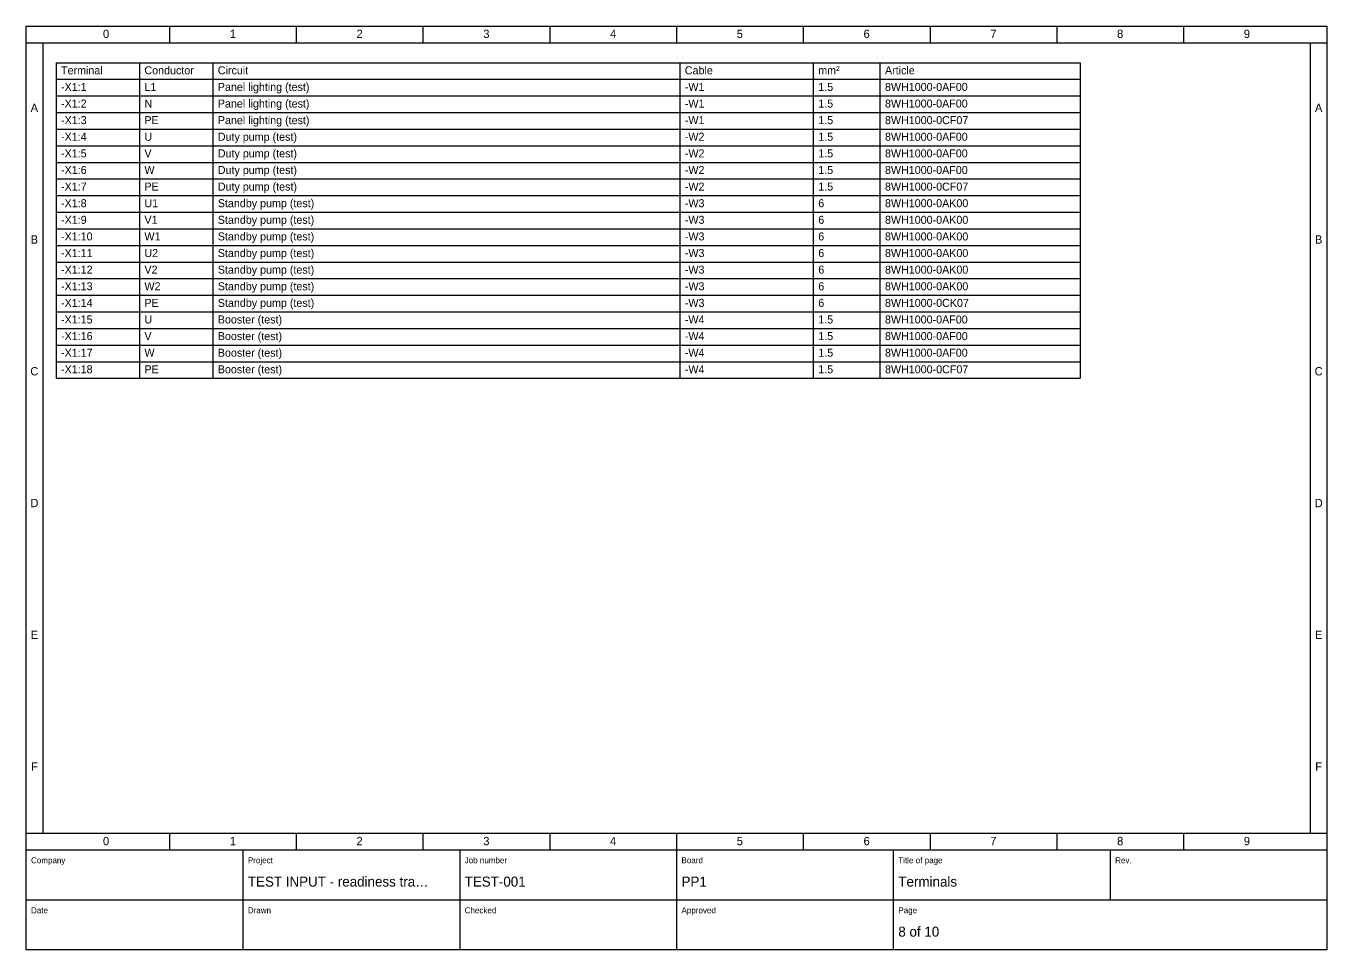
# Model space of a CAD drawing. Header units: millimetres. Extents: x 20 to 4370, y 10 to 287.
# Drawn here: x 3100 to 3490, y 10 to 287 of the extents above; entities that cross this region are included whole.
import ezdxf
from ezdxf.enums import TextEntityAlignment as Align

# ---------------------------------------------------------------- set-up
doc = ezdxf.new("R2010")
doc.units = ezdxf.units.MM
for name, color, linetype in [('FRAME', 7, 'CONTINUOUS'), ('SYMBOLS', 7, 'CONTINUOUS'), ('TEXT', 7, 'CONTINUOUS')]:
    doc.layers.add(name, color=color, linetype=linetype)

msp = doc.modelspace()

# ---------------------------------------------------------------- linework, layer by layer
at = {"layer": 'FRAME'}
msp.add_lwpolyline([(3100, 287), (3490, 287), (3490, 10), (3100, 10)], close=True, dxfattribs=at)
at = {"layer": 'SYMBOLS'}
for p, q in [((3143, 287), (3143, 282)), ((3181, 287), (3181, 282)), ((3219, 287), (3219, 282)), ((3257, 287), (3257, 282)), ((3295, 287), (3295, 282)), ((3333, 287), (3333, 282)), ((3371, 287), (3371, 282)), ((3409, 287), (3409, 282)), ((3447, 287), (3447, 282)), ((3100, 282), (3490, 282)), ((3105, 282), (3105, 45)), ((3485, 282), (3485, 45)), ((3109, 276), (3416, 276)), ((3109, 276), (3109, 181.38)), ((3134, 276), (3134, 181.38)), ((3156, 276), (3156, 181.38)), ((3296, 276), (3296, 181.38)), ((3336, 276), (3336, 181.38)), ((3356, 276), (3356, 181.38)), ((3416, 276), (3416, 181.38)), ((3109, 271.02), (3416, 271.02)), ((3109, 266.04), (3416, 266.04)), ((3109, 261.06), (3416, 261.06)), ((3109, 256.08), (3416, 256.08)), ((3109, 251.1), (3416, 251.1)), ((3109, 246.12), (3416, 246.12)), ((3109, 241.14), (3416, 241.14)), ((3109, 236.16), (3416, 236.16)), ((3109, 231.18), (3416, 231.18)), ((3109, 226.2), (3416, 226.2)), ((3109, 221.22), (3416, 221.22)), ((3109, 216.24), (3416, 216.24)), ((3109, 211.26), (3416, 211.26)), ((3109, 206.28), (3416, 206.28)), ((3109, 201.3), (3416, 201.3)), ((3109, 196.32), (3416, 196.32)), ((3109, 191.34), (3416, 191.34)), ((3109, 186.36), (3416, 186.36)), ((3109, 181.38), (3416, 181.38)), ((3100, 45), (3490, 45)), ((3143, 45), (3143, 40)), ((3181, 45), (3181, 40)), ((3219, 45), (3219, 40)), ((3257, 45), (3257, 40)), ((3295, 45), (3295, 40)), ((3333, 45), (3333, 40)), ((3371, 45), (3371, 40)), ((3409, 45), (3409, 40)), ((3447, 45), (3447, 40)), ((3100, 40), (3490, 40)), ((3165, 40), (3165, 25)), ((3230, 40), (3230, 25)), ((3295, 40), (3295, 25)), ((3360, 40), (3360, 25)), ((3425, 40), (3425, 25)), ((3100, 25), (3490, 25)), ((3165, 25), (3165, 10)), ((3230, 25), (3230, 10)), ((3295, 25), (3295, 10)), ((3360, 25), (3360, 10))]:
    msp.add_line(p, q, dxfattribs=at)

# ---------------------------------------------------------------- texts
at = {"layer": 'TEXT'}
for s, p in [('0', (3124, 283.4)), ('1', (3162, 283.4)), ('2', (3200, 283.4)), ('3', (3238, 283.4)), ('4', (3276, 283.4)), ('5', (3314, 283.4)), ('6', (3352, 283.4)), ('7', (3390, 283.4)), ('8', (3428, 283.4)), ('9', (3466, 283.4)), ('A', (3102.5, 261.25)), ('A', (3487.5, 261.25)), ('B', (3102.5, 221.75)), ('B', (3487.5, 221.75)), ('C', (3102.5, 182.25)), ('C', (3487.5, 182.25)), ('D', (3102.5, 142.75)), ('D', (3487.5, 142.75)), ('E', (3102.5, 103.25)), ('E', (3487.5, 103.25)), ('F', (3102.5, 63.75)), ('F', (3487.5, 63.75)), ('0', (3124, 41.4)), ('1', (3162, 41.4)), ('2', (3200, 41.4)), ('3', (3238, 41.4)), ('4', (3276, 41.4)), ('5', (3314, 41.4)), ('6', (3352, 41.4)), ('7', (3390, 41.4)), ('8', (3428, 41.4)), ('9', (3466, 41.4))]:
    msp.add_text(s, height=2.5, dxfattribs=at).set_placement(p, align=Align.CENTER)
for s, height, p in [('Terminal', 2.4, (3110.5, 272.52)), ('Conductor', 2.4, (3135.5, 272.52)), ('Circuit', 2.4, (3157.5, 272.52)), ('Cable', 2.4, (3297.5, 272.52)), ('mm²', 2.4, (3337.5, 272.52)), ('Article', 2.4, (3357.5, 272.52)), ('-X1:1', 2.4, (3110.5, 267.54)), ('L1', 2.4, (3135.5, 267.54)), ('Panel lighting (test)', 2.4, (3157.5, 267.54)), ('-W1', 2.4, (3297.5, 267.54)), ('1.5', 2.4, (3337.5, 267.54)), ('8WH1000-0AF00', 2.4, (3357.5, 267.54)), ('-X1:2', 2.4, (3110.5, 262.56)), ('N', 2.4, (3135.5, 262.56)), ('Panel lighting (test)', 2.4, (3157.5, 262.56)), ('-W1', 2.4, (3297.5, 262.56)), ('1.5', 2.4, (3337.5, 262.56)), ('8WH1000-0AF00', 2.4, (3357.5, 262.56)), ('-X1:3', 2.4, (3110.5, 257.58)), ('PE', 2.4, (3135.5, 257.58)), ('Panel lighting (test)', 2.4, (3157.5, 257.58)), ('-W1', 2.4, (3297.5, 257.58)), ('1.5', 2.4, (3337.5, 257.58)), ('8WH1000-0CF07', 2.4, (3357.5, 257.58)), ('-X1:4', 2.4, (3110.5, 252.6)), ('U', 2.4, (3135.5, 252.6)), ('Duty pump (test)', 2.4, (3157.5, 252.6)), ('-W2', 2.4, (3297.5, 252.6)), ('1.5', 2.4, (3337.5, 252.6)), ('8WH1000-0AF00', 2.4, (3357.5, 252.6)), ('-X1:5', 2.4, (3110.5, 247.62)), ('V', 2.4, (3135.5, 247.62)), ('Duty pump (test)', 2.4, (3157.5, 247.62)), ('-W2', 2.4, (3297.5, 247.62)), ('1.5', 2.4, (3337.5, 247.62)), ('8WH1000-0AF00', 2.4, (3357.5, 247.62)), ('-X1:6', 2.4, (3110.5, 242.64)), ('W', 2.4, (3135.5, 242.64)), ('Duty pump (test)', 2.4, (3157.5, 242.64)), ('-W2', 2.4, (3297.5, 242.64)), ('1.5', 2.4, (3337.5, 242.64)), ('8WH1000-0AF00', 2.4, (3357.5, 242.64)), ('-X1:7', 2.4, (3110.5, 237.66)), ('PE', 2.4, (3135.5, 237.66)), ('Duty pump (test)', 2.4, (3157.5, 237.66)), ('-W2', 2.4, (3297.5, 237.66)), ('1.5', 2.4, (3337.5, 237.66)), ('8WH1000-0CF07', 2.4, (3357.5, 237.66)), ('-X1:8', 2.4, (3110.5, 232.68)), ('U1', 2.4, (3135.5, 232.68)), ('Standby pump (test)', 2.4, (3157.5, 232.68)), ('-W3', 2.4, (3297.5, 232.68)), ('6', 2.4, (3337.5, 232.68)), ('8WH1000-0AK00', 2.4, (3357.5, 232.68)), ('-X1:9', 2.4, (3110.5, 227.7)), ('V1', 2.4, (3135.5, 227.7)), ('Standby pump (test)', 2.4, (3157.5, 227.7)), ('-W3', 2.4, (3297.5, 227.7)), ('6', 2.4, (3337.5, 227.7)), ('8WH1000-0AK00', 2.4, (3357.5, 227.7)), ('-X1:10', 2.4, (3110.5, 222.72)), ('W1', 2.4, (3135.5, 222.72)), ('Standby pump (test)', 2.4, (3157.5, 222.72)), ('-W3', 2.4, (3297.5, 222.72)), ('6', 2.4, (3337.5, 222.72)), ('8WH1000-0AK00', 2.4, (3357.5, 222.72)), ('-X1:11', 2.4, (3110.5, 217.74)), ('U2', 2.4, (3135.5, 217.74)), ('Standby pump (test)', 2.4, (3157.5, 217.74)), ('-W3', 2.4, (3297.5, 217.74)), ('6', 2.4, (3337.5, 217.74)), ('8WH1000-0AK00', 2.4, (3357.5, 217.74)), ('-X1:12', 2.4, (3110.5, 212.76)), ('V2', 2.4, (3135.5, 212.76)), ('Standby pump (test)', 2.4, (3157.5, 212.76)), ('-W3', 2.4, (3297.5, 212.76)), ('6', 2.4, (3337.5, 212.76)), ('8WH1000-0AK00', 2.4, (3357.5, 212.76)), ('-X1:13', 2.4, (3110.5, 207.78)), ('W2', 2.4, (3135.5, 207.78)), ('Standby pump (test)', 2.4, (3157.5, 207.78)), ('-W3', 2.4, (3297.5, 207.78)), ('6', 2.4, (3337.5, 207.78)), ('8WH1000-0AK00', 2.4, (3357.5, 207.78)), ('-X1:14', 2.4, (3110.5, 202.8)), ('PE', 2.4, (3135.5, 202.8)), ('Standby pump (test)', 2.4, (3157.5, 202.8)), ('-W3', 2.4, (3297.5, 202.8)), ('6', 2.4, (3337.5, 202.8)), ('8WH1000-0CK07', 2.4, (3357.5, 202.8)), ('-X1:15', 2.4, (3110.5, 197.82)), ('U', 2.4, (3135.5, 197.82)), ('Booster (test)', 2.4, (3157.5, 197.82)), ('-W4', 2.4, (3297.5, 197.82)), ('1.5', 2.4, (3337.5, 197.82)), ('8WH1000-0AF00', 2.4, (3357.5, 197.82)), ('-X1:16', 2.4, (3110.5, 192.84)), ('V', 2.4, (3135.5, 192.84)), ('Booster (test)', 2.4, (3157.5, 192.84)), ('-W4', 2.4, (3297.5, 192.84)), ('1.5', 2.4, (3337.5, 192.84)), ('8WH1000-0AF00', 2.4, (3357.5, 192.84)), ('-X1:17', 2.4, (3110.5, 187.86)), ('W', 2.4, (3135.5, 187.86)), ('Booster (test)', 2.4, (3157.5, 187.86)), ('-W4', 2.4, (3297.5, 187.86)), ('1.5', 2.4, (3337.5, 187.86)), ('8WH1000-0AF00', 2.4, (3357.5, 187.86)), ('-X1:18', 2.4, (3110.5, 182.88)), ('PE', 2.4, (3135.5, 182.88)), ('Booster (test)', 2.4, (3157.5, 182.88)), ('-W4', 2.4, (3297.5, 182.88)), ('1.5', 2.4, (3337.5, 182.88)), ('8WH1000-0CF07', 2.4, (3357.5, 182.88)), ('Company', 1.8, (3101.5, 36)), ('Project', 1.8, (3166.5, 36)), ('Job number', 1.8, (3231.5, 36)), ('Board', 1.8, (3296.5, 36)), ('Title of page', 1.8, (3361.5, 36)), ('Rev.', 1.8, (3426.5, 36)), ('TEST INPUT - readiness tra…', 3, (3166.5, 29)), ('TEST-001', 3, (3231.5, 29)), ('PP1', 3, (3296.5, 29)), ('Terminals', 3, (3361.5, 29)), ('Date', 1.8, (3101.5, 21)), ('Drawn', 1.8, (3166.5, 21)), ('Checked', 1.8, (3231.5, 21)), ('Approved', 1.8, (3296.5, 21)), ('Page', 1.8, (3361.5, 21)), ('8 of 10', 3, (3361.5, 14))]:
    msp.add_text(s, height=height, dxfattribs=at).set_placement(p)

doc.saveas('drawing.dxf')
